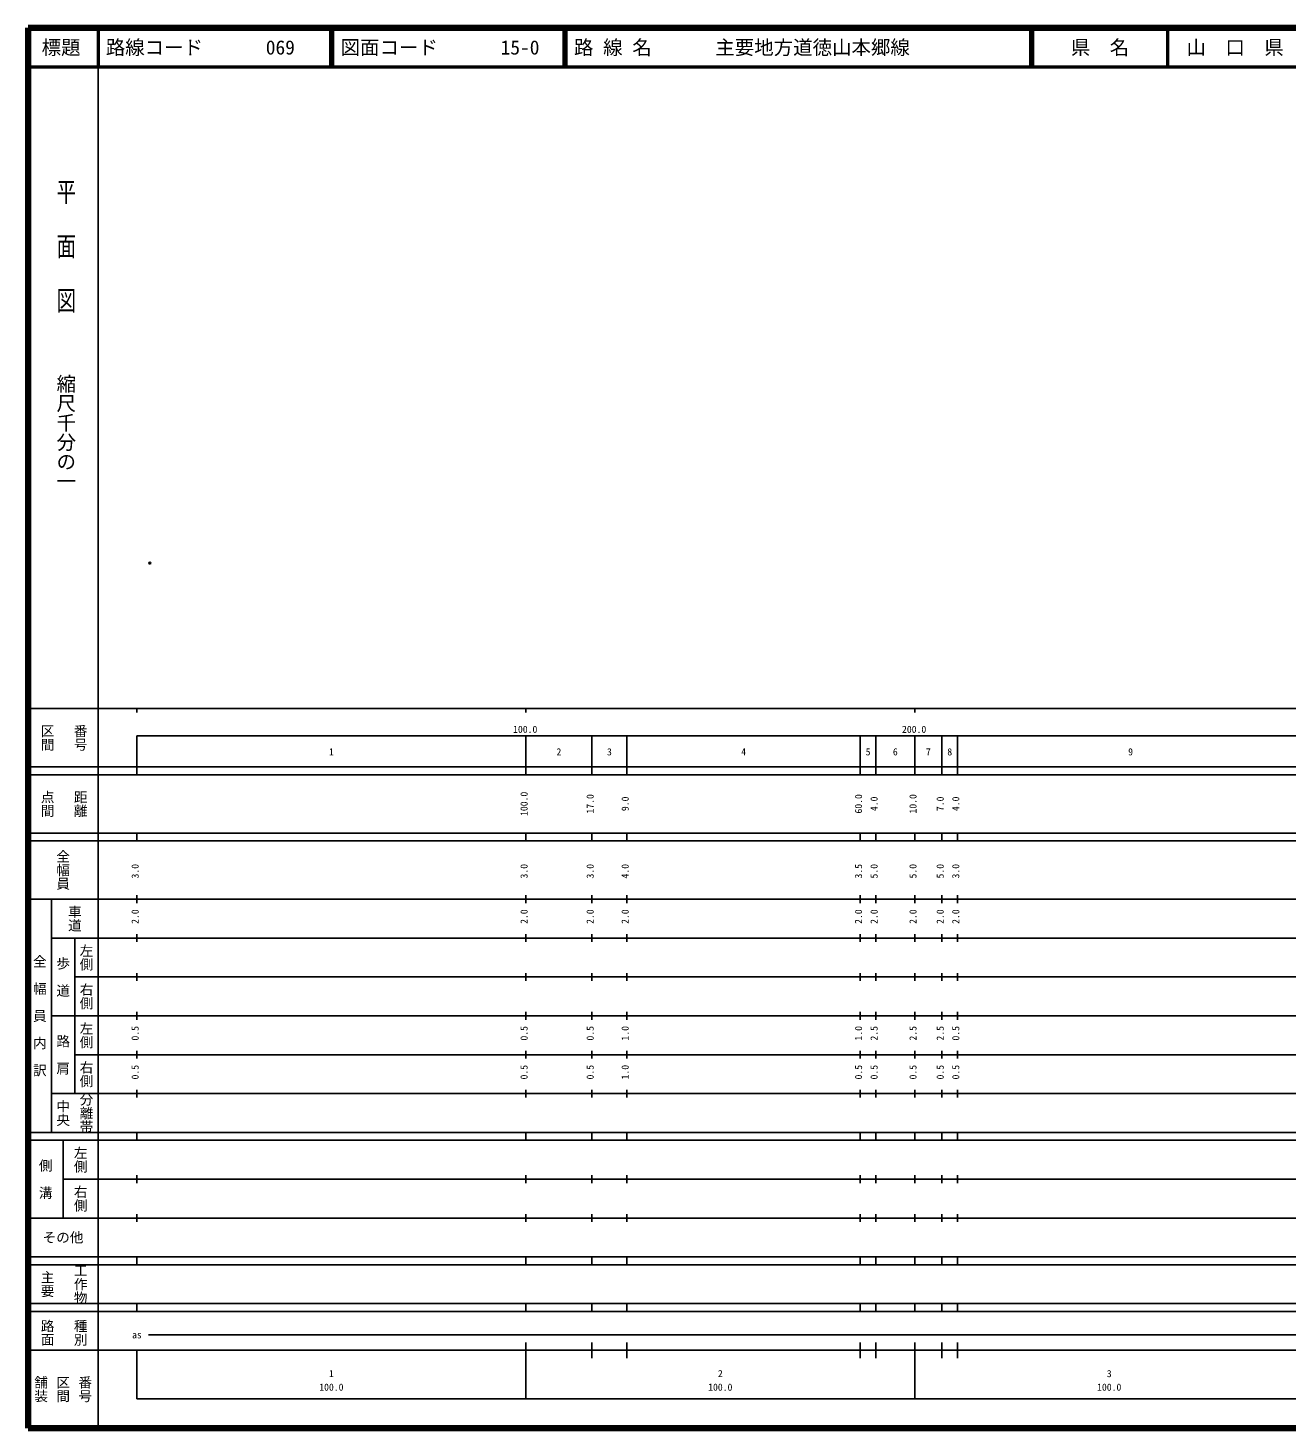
# Model space of a CAD drawing. Units: millimetres on the paper. Extents: x 40 to 680, y 20 to 380.
# Drawn here: x 40 to 363.7, y 20 to 380 of the extents above; entities that cross this region are included whole.
import ezdxf
from ezdxf.enums import TextEntityAlignment as Align

# ---------------------------------------------------------------- set-up
doc = ezdxf.new("R2010")
doc.units = ezdxf.units.MM
doc.header["$PDMODE"] = 32
doc.header["$PDSIZE"] = 0.5
doc.layers.add('M-OTRS', color=6, linetype='Continuous')
doc.layers.add('M-TTL-TXT', color=7, linetype='Continuous')
for name, color, linetype, lineweight in [('M-TTL', 2, 'Continuous', 140), ('M-TTL-BAND', 7, 'Continuous', 25), ('M-TTL-LINE', 7, 'Continuous', 50)]:
    doc.layers.add(name, color=color, linetype=linetype, lineweight=lineweight)
doc.styles.add('@ＭＳ ゴシック', font='')
doc.styles.add('ＭＳ ゴシック', font='')
doc.styles.get('@ＭＳ ゴシック').set_extended_font_data('@MS Gothic')
doc.styles.get('ＭＳ ゴシック').set_extended_font_data('MS Gothic')

msp = doc.modelspace()

# ---------------------------------------------------------------- linework, layer by layer
at = {"layer": 'M-OTRS'}
msp.add_point((71.317, 242.423), dxfattribs=at)
at = {"layer": 'M-TTL'}
for p, q in [((40, 380), (40, 20)), ((680, 380), (40, 380)), ((40, 20), (680, 20))]:
    msp.add_line(p, q, dxfattribs=at)
at = {"layer": 'M-TTL-BAND'}
for p, q in [((58, 370), (58, 20)), ((40, 205), (579, 205)), ((68, 205), (68, 204)), ((168, 205), (168, 204)), ((268, 205), (268, 204)), ((68, 198), (579, 198)), ((68, 198), (68, 188)), ((168, 188), (168, 198)), ((185, 188), (185, 198)), ((194, 188), (194, 198)), ((254, 188), (254, 198)), ((258, 188), (258, 198)), ((268, 188), (268, 198)), ((275, 188), (275, 198)), ((279, 188), (279, 198)), ((40, 190), (579, 190)), ((40, 188), (579, 188)), ((40, 173), (579, 173)), ((68, 171), (68, 173)), ((168, 171), (168, 173)), ((185, 171), (185, 173)), ((194, 171), (194, 173)), ((254, 171), (254, 173)), ((258, 171), (258, 173)), ((268, 171), (268, 173)), ((275, 171), (275, 173)), ((279, 171), (279, 173)), ((40, 171), (579, 171)), ((40, 156), (579, 156)), ((46, 96), (46, 156)), ((68, 155), (68, 157)), ((168, 155), (168, 157)), ((185, 155), (185, 157)), ((194, 155), (194, 157)), ((254, 155), (254, 157)), ((258, 155), (258, 157)), ((268, 155), (268, 157)), ((275, 155), (275, 157)), ((279, 155), (279, 157)), ((46, 146), (579, 146)), ((52, 146), (52, 106)), ((68, 145), (68, 147)), ((168, 145), (168, 147)), ((185, 145), (185, 147)), ((194, 145), (194, 147)), ((254, 145), (254, 147)), ((258, 145), (258, 147)), ((268, 145), (268, 147)), ((275, 145), (275, 147)), ((279, 145), (279, 147)), ((68, 135), (68, 137)), ((168, 135), (168, 137)), ((185, 135), (185, 137)), ((194, 135), (194, 137)), ((254, 135), (254, 137)), ((258, 135), (258, 137)), ((268, 135), (268, 137)), ((275, 135), (275, 137)), ((279, 135), (279, 137)), ((52, 136), (579, 136)), ((46, 126), (579, 126)), ((68, 125), (68, 127)), ((168, 125), (168, 127)), ((185, 125), (185, 127)), ((194, 125), (194, 127)), ((254, 125), (254, 127)), ((258, 125), (258, 127)), ((268, 125), (268, 127)), ((275, 125), (275, 127)), ((279, 125), (279, 127)), ((52, 116), (579, 116)), ((68, 115), (68, 117)), ((168, 115), (168, 117)), ((185, 115), (185, 117)), ((194, 115), (194, 117)), ((254, 115), (254, 117)), ((258, 115), (258, 117)), ((268, 115), (268, 117)), ((275, 115), (275, 117)), ((279, 115), (279, 117)), ((46, 106), (579, 106)), ((68, 105), (68, 107)), ((168, 105), (168, 107)), ((185, 105), (185, 107)), ((194, 105), (194, 107)), ((254, 105), (254, 107)), ((258, 105), (258, 107)), ((268, 105), (268, 107)), ((275, 105), (275, 107)), ((279, 105), (279, 107)), ((40, 96), (579, 96)), ((40, 94), (579, 94)), ((49, 94), (49, 74)), ((68, 94), (68, 96)), ((168, 94), (168, 96)), ((185, 94), (185, 96)), ((194, 94), (194, 96)), ((254, 94), (254, 96)), ((258, 94), (258, 96)), ((268, 94), (268, 96)), ((275, 94), (275, 96)), ((279, 94), (279, 96)), ((49, 84), (579, 84)), ((68, 83), (68, 85)), ((168, 83), (168, 85)), ((185, 83), (185, 85)), ((194, 83), (194, 85)), ((254, 83), (254, 85)), ((258, 83), (258, 85)), ((268, 83), (268, 85)), ((275, 83), (275, 85)), ((279, 83), (279, 85)), ((40, 74), (579, 74)), ((68, 73), (68, 75)), ((168, 73), (168, 75)), ((185, 73), (185, 75)), ((194, 73), (194, 75)), ((254, 73), (254, 75)), ((258, 73), (258, 75)), ((268, 73), (268, 75)), ((275, 73), (275, 75)), ((279, 73), (279, 75)), ((40, 64), (579, 64)), ((40, 62), (579, 62)), ((68, 62), (68, 64)), ((168, 62), (168, 64)), ((185, 62), (185, 64)), ((194, 62), (194, 64)), ((254, 62), (254, 64)), ((258, 62), (258, 64)), ((268, 62), (268, 64)), ((275, 62), (275, 64)), ((279, 62), (279, 64)), ((40, 52), (579, 52)), ((68, 50), (68, 52)), ((168, 50), (168, 52)), ((185, 50), (185, 52)), ((194, 50), (194, 52)), ((254, 50), (254, 52)), ((258, 50), (258, 52)), ((268, 50), (268, 52)), ((275, 50), (275, 52)), ((279, 50), (279, 52)), ((40, 50), (579, 50)), ((71, 44), (565, 44)), ((40, 40), (579, 40)), ((68, 40), (68, 27.5)), ((168, 27.5), (168, 42)), ((185, 38), (185, 42)), ((194, 38), (194, 42)), ((254, 38), (254, 42)), ((258, 38), (258, 42)), ((268, 27.5), (268, 42)), ((275, 38), (275, 42)), ((279, 38), (279, 42)), ((68, 27.5), (579, 27.5))]:
    msp.add_line(p, q, dxfattribs=at)
at = {"layer": 'M-TTL-LINE'}
for p, q in [((58, 380), (58, 370)), ((117.75, 380), (117.75, 370)), ((118.25, 380), (118.25, 370)), ((177.75, 380), (177.75, 370)), ((178.25, 380), (178.25, 370)), ((297.75, 380), (297.75, 370)), ((298.25, 380), (298.25, 370)), ((333, 380), (333, 370)), ((40, 370), (680, 370))]:
    msp.add_line(p, q, dxfattribs=at)

# ---------------------------------------------------------------- texts
at = {"layer": 'M-TTL-BAND', "style": '@ＭＳ ゴシック', "width": 1.4}
msp.add_text('平  面  図', height=3.666, rotation=270, dxfattribs=at).set_placement((49.777, 306.475), align=Align.MIDDLE_RIGHT)
at = {"layer": 'M-TTL-BAND', "style": '@ＭＳ ゴシック'}
msp.add_text('縮尺千分の一', height=3.666, rotation=270, dxfattribs=at).set_placement((49.777, 261.03), align=Align.MIDDLE_RIGHT)
for s, p in [('区間', (45, 197.5)), ('番号', (53.5, 197.5)), ('点間', (45, 180.5)), ('距離', (53.5, 180.5)), ('全幅員', (49, 163.5)), ('車道', (52, 151)), ('左側', (55, 141)), ('全\u3000幅\u3000員\u3000内\u3000訳', (43, 126)), ('歩\u3000道', (49, 136)), ('右側', (55, 131)), ('左側', (55, 121)), ('路\u3000肩', (49, 116)), ('右側', (55, 111)), ('分離帯', (55, 101)), ('中央', (49, 101)), ('左側', (53.5, 89)), ('側\u3000溝', (44.5, 84)), ('右側', (53.5, 79)), ('工作物', (53.5, 57)), ('主要', (45, 57)), ('路面', (45, 44.5)), ('種別', (53.5, 44.5)), ('舗装', (43.333, 30)), ('区間', (49, 30)), ('番号', (54.667, 30))]:
    msp.add_text(s, height=2.566, rotation=270, dxfattribs=at).set_placement(p, align=Align.MIDDLE_CENTER)
at = {"layer": 'M-TTL-BAND', "style": 'ＭＳ ゴシック'}
for s, p in [('100.0', (167.844, 198.195)), ('200.0', (267.844, 198.195)), ('1', (118, 192.405)), ('2', (176.5, 192.405)), ('3', (189.5, 192.405)), ('4', (224, 192.405)), ('5', (256, 192.405)), ('6', (263, 192.405)), ('7', (271.5, 192.405)), ('8', (277, 192.405)), ('9', (323.5, 192.405)), ('as', (68, 42.5)), ('1', (118, 32.523)), ('2', (218, 32.523)), ('3', (318, 32.523)), ('100.0', (118, 29.033)), ('100.0', (218, 29.033)), ('100.0', (318, 29.033))]:
    msp.add_text(s, height=1.833, dxfattribs=at).set_placement(p, align=Align.BOTTOM_CENTER)
for s, p in [('100.0', (169, 180.5)), ('17.0', (186, 180.5)), ('9.0', (195, 180.5)), ('60.0', (255, 180.5)), ('4.0', (259, 180.5)), ('10.0', (269, 180.5)), ('7.0', (276, 180.5)), ('4.0', (280, 180.5)), ('3.0', (69, 163.174)), ('3.0', (169, 163.174)), ('3.0', (186, 163.174)), ('4.0', (195, 163.174)), ('3.5', (255, 163.174)), ('5.0', (259, 163.174)), ('5.0', (269, 163.174)), ('5.0', (276, 163.174)), ('3.0', (280, 163.174)), ('2.0', (69, 151.5)), ('2.0', (169, 151.5)), ('2.0', (186, 151.5)), ('2.0', (195, 151.5)), ('2.0', (255, 151.5)), ('2.0', (259, 151.5)), ('2.0', (269, 151.5)), ('2.0', (276, 151.5)), ('2.0', (280, 151.5)), ('0.5', (69, 121.5)), ('0.5', (169, 121.5)), ('0.5', (186, 121.5)), ('1.0', (195, 121.5)), ('1.0', (255, 121.5)), ('2.5', (259, 121.5)), ('2.5', (269, 121.5)), ('2.5', (276, 121.5)), ('0.5', (280, 121.5)), ('0.5', (69, 111.5)), ('0.5', (169, 111.5)), ('0.5', (186, 111.5)), ('1.0', (195, 111.5)), ('0.5', (255, 111.5)), ('0.5', (259, 111.5)), ('0.5', (269, 111.5)), ('0.5', (276, 111.5)), ('0.5', (280, 111.5))]:
    msp.add_text(s, height=1.833, rotation=90, dxfattribs=at).set_placement(p, align=Align.BOTTOM_CENTER)
msp.add_text('その他', height=2.566, dxfattribs=at).set_placement((49, 69), align=Align.MIDDLE_CENTER)
at = {"layer": 'M-TTL-TXT', "style": 'ＭＳ ゴシック'}
for s, p in [('標題', (48.5, 375)), ('県\u3000名', (315.625, 375)), ('山\u3000口\u3000県', (350.375, 375))]:
    msp.add_text(s, height=3.666, dxfattribs=at).set_placement(p, align=Align.MIDDLE_CENTER)
for s, p in [('路線コード', (60, 375)), ('069', (101.142, 375)), ('図面コード', (120.38, 375)), ('15-0', (161.521, 375)), ('路 線 名', (180.38, 375)), ('主要地方道徳山本郷線', (216.734, 375))]:
    msp.add_text(s, height=3.666, dxfattribs=at).set_placement(p, align=Align.MIDDLE_LEFT)

doc.saveas('drawing.dxf')
